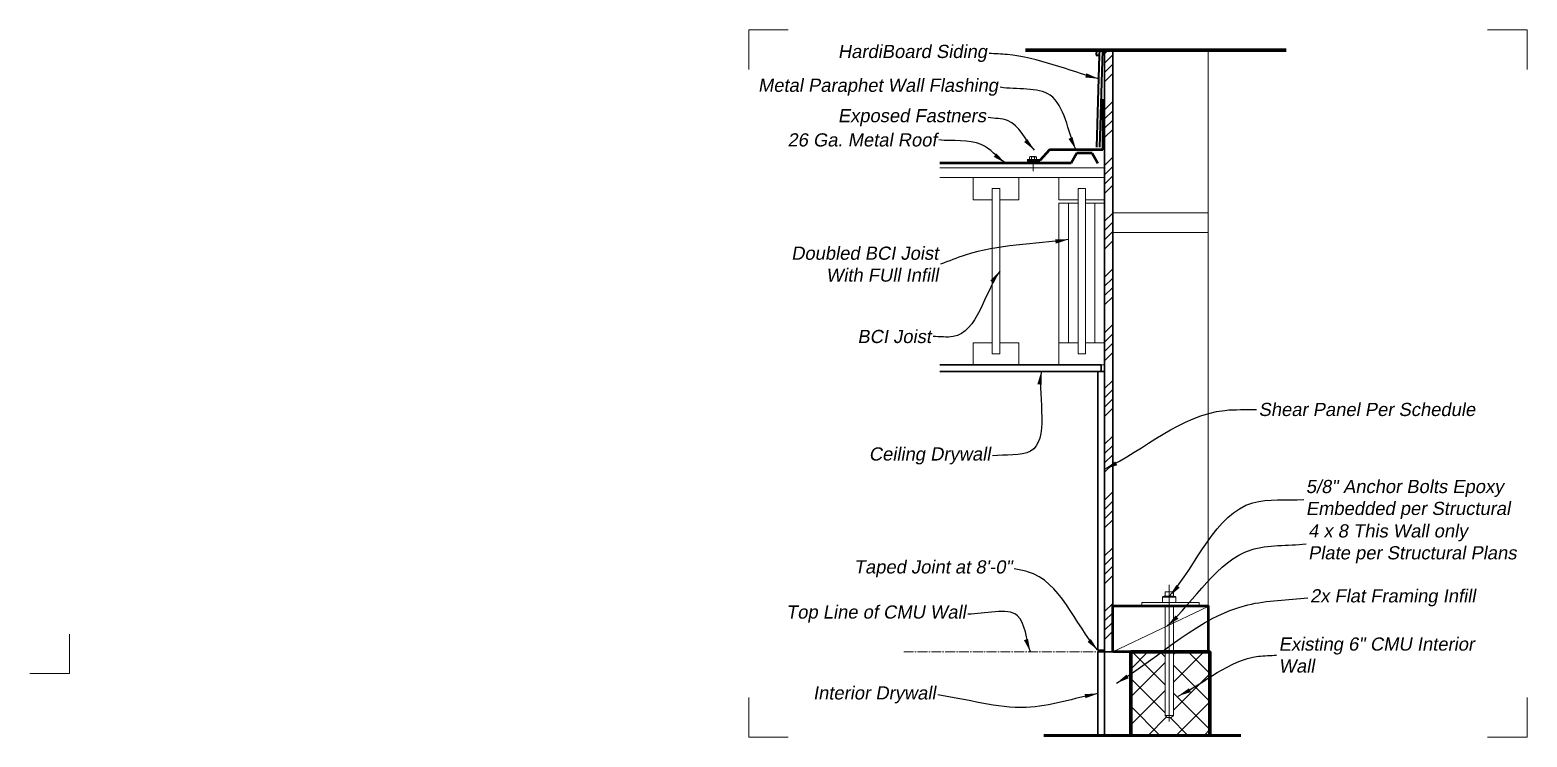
# Model space of a CAD drawing. Header units: inches. Extents: x -3905 to 10892, y 1064 to 9590.
# Drawn here: x 260.3 to 374.1, y 3633.2 to 3687 of the extents above; entities that cross this region are included whole.
import ezdxf

# ---------------------------------------------------------------- set-up
doc = ezdxf.new("R2010")
doc.units = ezdxf.units.IN
doc.header["$MEASUREMENT"] = 0
doc.linetypes.add('CENTERLINE', pattern=[1.81, 0.75, -0.0625, 0.03, -0.0625, 0.75, -0.0625, 0.03, -0.0625])
doc.layers.add('SECTIONS', color=70, linetype='Continuous', lineweight=0)
doc.layers.add('VP', color=164, linetype='Continuous', lineweight=0, plot=False)
doc.styles.add('DS-TXT1', font='arial.ttf', dxfattribs={"oblique": 10})
doc.dimstyles.new('DS-Fraction$7', dxfattribs={"dimtxt": 0.125, "dimasz": 0.125, "dimexe": 0.06, "dimexo": 0.06, "dimgap": 0.02, "dimtad": 0, "dimdec": 3, "dimzin": 0, "dimdsep": 46, "dimlunit": 4, "dimtxsty": 'DS-TXT1', "dimblk": 'BOXFILLED', "dimcen": -0.06, "dimclrd": 256, "dimclre": 256, "dimclrt": 256, "dimadec": 0, "dimazin": 0, "dimtfac": 1, "dimtdec": 3, "dimtmove": 1, "dimatfit": 3, "dimfxl": 1, "dimfrac": 2, "dimtolj": 1, "dimtzin": 0, "dimlwd": 0, "dimlwe": -1, "dimarcsym": 0})

# ---------------------------------------------------------------- blocks, each defined once
blk = doc.blocks.new('BCI 9-12')
at = {"color": 0}
for p, q in [((0.96875, 0.5625), (0.96875, 8.9375)), ((1.34375, 8.9375), (0.96875, 8.9375)), ((1.34375, 0.5625), (1.34375, 8.9375)), ((1.34375, 0.5625), (0.96875, 0.5625))]:
    blk.add_line(p, q, dxfattribs=at)
for points in [[(1.34375, 8.375), (2.3125, 8.375), (2.3125, 9.5), (0, 9.5), (0, 8.375), (0.96875, 8.375)], [(1.34375, 1.125), (2.3125, 1.125), (2.3125, 0), (0, 0), (0, 1.125), (0.96875, 1.125)]]:
    blk.add_lwpolyline(points, dxfattribs=at)
blk = doc.blocks.new('_BoxFilled')
at = {"color": 0, "linetype": 'ByBlock', "lineweight": -2}
blk.add_line((-0.5, 0), (-1, 0), dxfattribs=at)
at = {"color": 0, "linetype": 'ByBlock'}
blk.add_solid([(-0.5, 0.5), (0.5, 0.5), (-0.5, -0.5), (0.5, -0.5)], dxfattribs=at)

msp = doc.modelspace()

# ---------------------------------------------------------------- hatches: boundary and pattern name
at = {"layer": 'SECTIONS', "linetype": 'Continuous', "lineweight": 5}
h = msp.add_hatch(dxfattribs=at)
h.set_pattern_fill('ANSI34', color=256, scale=4)
h.paths.add_polyline_path([(342.6369, 3685.49825), (342.0119, 3685.49825), (342.0119, 3639.72643), (342.6369, 3639.72643)])
h = msp.add_hatch(dxfattribs=at)
h.set_pattern_fill('ANSI37', color=256, scale=12)
h.paths.add_polyline_path([(346.62105, 3639.72643), (344.0119, 3639.72643), (344.0119, 3633.37675), (350.0119, 3633.37675), (350.0119, 3639.72643), (347.24605, 3639.72643), (347.24605, 3634.88268), (347.0898, 3634.72643), (346.7773, 3634.72643), (346.62105, 3634.88268)])

# ---------------------------------------------------------------- linework, layer by layer
at = {"linetype": 'Continuous', "lineweight": 5}
msp.add_line((345.93594, 3638.00398), (345.93594, 3638.00398), dxfattribs=at)
at = {"layer": 'SECTIONS', "linetype": 'Continuous', "lineweight": 80}
msp.add_line((355.80842, 3685.49825), (336.00181, 3685.49825), dxfattribs=at)
at = {"layer": 'SECTIONS', "linetype": 'Continuous', "lineweight": 35}
for p, q in [((341.39992, 3685.49825), (341.38888, 3685.12124)), ((341.38888, 3685.12124), (341.61202, 3685.12124)), ((341.61202, 3685.12124), (341.40719, 3678.12424)), ((341.62306, 3685.49825), (341.61183, 3685.11472)), ((341.84619, 3685.49825), (341.63014, 3678.11771))]:
    msp.add_line(p, q, dxfattribs=at)
at = {"layer": 'SECTIONS', "linetype": 'Continuous', "lineweight": 5}
for p, q in [((349.8869, 3643.22643), (349.8869, 3685.49825)), ((336.4502, 3677.39788), (336.4502, 3677.16772)), ((336.57608, 3677.16772), (336.57608, 3676.29507)), ((336.69655, 3677.39788), (336.69655, 3677.16772)), ((346.62105, 3644.28496), (346.62105, 3643.96323)), ((347.24605, 3644.28496), (347.24605, 3643.96323))]:
    msp.add_line(p, q, dxfattribs=at)
at = {"layer": 'SECTIONS', "linetype": 'Continuous', "lineweight": 53}
for p, q in [((341.8869, 3681.77603), (341.8869, 3677.91517)), ((337.81958, 3677.91517), (337.10781, 3677.10277)), ((341.8869, 3677.91517), (337.81958, 3677.91517)), ((339.89709, 3677.67141), (339.46793, 3676.90288)), ((341.07638, 3677.67141), (339.89709, 3677.67141)), ((341.07638, 3677.67141), (341.50554, 3676.90288)), ((339.46793, 3676.90288), (329.50108, 3676.90288)), ((337.10781, 3677.10277), (336.12765, 3677.10277))]:
    msp.add_line(p, q, dxfattribs=at)
at = {"layer": 'SECTIONS', "linetype": 'Continuous', "lineweight": 0}
for p, q in [((342.0119, 3676.55789), (329.50108, 3676.55789)), ((342.0119, 3675.80789), (329.50108, 3675.80789)), ((329.50108, 3661.55789), (340.27752, 3661.55789)), ((346.93355, 3644.83096), (346.93355, 3634.4302)), ((349.21547, 3643.48249), (344.8373, 3643.48249)), ((344.8373, 3643.22643), (344.8373, 3643.48249)), ((347.444, 3643.88813), (346.41495, 3643.88813)), ((347.24605, 3644.28496), (346.62105, 3644.28496)), ((349.21547, 3643.22643), (349.21547, 3643.48249)), ((342.6369, 3639.72643), (349.8869, 3643.17174)), ((349.21547, 3643.22643), (344.8373, 3643.22643)), ((346.62105, 3643.22643), (346.62105, 3634.88268)), ((347.24605, 3643.22643), (347.24605, 3634.88268)), ((346.62105, 3634.88268), (346.7773, 3634.72643)), ((346.69917, 3634.80455), (346.62105, 3634.88268)), ((346.62105, 3634.88268), (347.24605, 3634.88268)), ((346.7773, 3634.72643), (347.0898, 3634.72643)), ((347.0898, 3634.72643), (347.24605, 3634.88268))]:
    msp.add_line(p, q, dxfattribs=at)
at = {"layer": 'SECTIONS', "linetype": 'Continuous', "lineweight": 30}
for p, q in [((341.7619, 3661.55789), (329.50108, 3661.55789)), ((329.50108, 3661.05789), (341.7619, 3661.05789)), ((341.7619, 3661.05789), (341.7619, 3661.55789))]:
    msp.add_line(p, q, dxfattribs=at)
at = {"layer": 'SECTIONS', "linetype": 'CENTERLINE', "lineweight": 0}
msp.add_line((326.75108, 3639.72643), (350.0119, 3639.72643), dxfattribs=at)
at = {"layer": 'SECTIONS', "lineweight": 0}
for p, q in [((344.0119, 3639.72643), (344.0119, 3633.37675)), ((344.0119, 3639.72643), (350.0119, 3639.72643)), ((350.0119, 3639.72643), (350.0119, 3633.37675))]:
    msp.add_line(p, q, dxfattribs=at)
at = {"layer": 'SECTIONS', "linetype": 'Continuous', "lineweight": 60}
msp.add_line((352.35962, 3633.37675), (337.3967, 3633.37675), dxfattribs=at)
at = {"layer": 'SECTIONS', "linetype": 'Continuous', "lineweight": 30}
for points in [[(342.0119, 3639.72643), (342.6369, 3639.72643), (342.6369, 3685.49825), (342.0119, 3685.49825)], [(341.5119, 3639.85143), (342.0119, 3639.85143), (342.0119, 3661.05789), (341.5119, 3661.05789)], [(341.5119, 3639.72643), (342.0119, 3639.72643), (342.0119, 3633.37675), (341.5119, 3633.37675)]]:
    msp.add_lwpolyline(points, close=True, dxfattribs=at)
at = {"layer": 'SECTIONS', "linetype": 'Continuous', "lineweight": 5}
for points in [[(336.31917, 3677.34888), (336.31917, 3677.16772), (336.84328, 3677.16772), (336.84328, 3677.32988)], [(336.7735, 3677.39788), (336.37572, 3677.39788)]]:
    msp.add_lwpolyline(points, dxfattribs=at)
for points in [[(338.54315, 3663.24539), (339.26971, 3663.24539), (339.26971, 3673.87039), (338.54315, 3673.87039)], [(339.99627, 3663.24539), (339.26971, 3663.24539), (339.26971, 3673.87039), (339.99627, 3673.87039)], [(340.55877, 3663.24539), (341.28533, 3663.24539), (341.28533, 3673.87039), (340.55877, 3673.87039)], [(342.0119, 3663.24539), (341.28533, 3663.24539), (341.28533, 3673.87039), (342.0119, 3673.87039)], [(342.6369, 3673.12039), (349.8869, 3673.12039), (349.8869, 3671.62039), (342.6369, 3671.62039)], [(344.0119, 3639.72643), (342.0119, 3639.72643), (342.0119, 3633.37675), (344.0119, 3633.37675)]]:
    msp.add_lwpolyline(points, close=True, dxfattribs=at)
at = {"layer": 'SECTIONS', "linetype": 'Continuous', "lineweight": 0}
for points in [[(347.444, 3643.88813), (347.444, 3643.48249), (346.41495, 3643.48249), (346.41495, 3643.88813)], [(346.55471, 3643.96323), (347.30489, 3643.96323)]]:
    msp.add_lwpolyline(points, dxfattribs=at)
at = {"layer": 'SECTIONS', "linetype": 'Continuous', "lineweight": 50}
msp.add_lwpolyline([(342.6369, 3639.72643), (342.6369, 3643.22643), (349.8869, 3643.22643), (349.8869, 3639.72643)], close=True, dxfattribs=at)
at = {"layer": 'SECTIONS', "lineweight": 90}
msp.add_lwpolyline([(344.0119, 3633.37675), (344.0119, 3639.72643), (350.0119, 3639.72643), (350.0119, 3633.37675)], dxfattribs=at)
at = {"layer": 'SECTIONS', "linetype": 'Continuous', "lineweight": 5}
for centre, radius, start, end in [((336.38374, 3677.33149), 0.06687, 6.3986056, 164.9340172), ((336.56895, 3677.25005), 0.14834, 30.6664253, 143.183064), ((336.77001, 3677.32449), 0.07347, 355.7911874, 179.0493721)]:
    msp.add_arc(centre, radius, start, end, dxfattribs=at)
at = {"layer": 'SECTIONS', "linetype": 'Continuous', "lineweight": 0}
for centre, radius, start, end in [((346.55623, 3643.79282), 0.17041, 34.0044796, 145.9955204), ((346.92947, 3643.56752), 0.39572, 54.1118411, 125.8881589), ((347.30272, 3643.79284), 0.17041, 34.0000092, 145.9999908)]:
    msp.add_arc(centre, radius, start, end, dxfattribs=at)
at = {"layer": 'VP', "linetype": 'Continuous', "lineweight": 5}
for points in [[(314.9707, 3684.03742), (314.9707, 3687.03742), (317.9707, 3687.03742)], [(371.12618, 3687.03742), (374.12618, 3687.03742), (374.12618, 3684.03742)], [(263.34008, 3641.07807), (263.34008, 3638.07807), (260.34008, 3638.07807)], [(317.9707, 3633.24578), (314.9707, 3633.24578), (314.9707, 3636.24578)], [(374.12618, 3636.24578), (374.12618, 3633.24578), (371.12618, 3633.24578)]]:
    msp.add_lwpolyline(points, dxfattribs=at)

# ---------------------------------------------------------------- block references
at = {"layer": 'SECTIONS', "linetype": 'Continuous', "lineweight": 0, "xscale": -1.5, "yscale": 1.5, "zscale": 1.5}
for p in [(335.49627, 3661.55789), (342.0119, 3661.55789)]:
    msp.add_blockref('BCI 9-12', p, dxfattribs=at)

# ---------------------------------------------------------------- texts
at = {"layer": 'SECTIONS', "linetype": 'Continuous', "lineweight": 5, "char_height": 1, "style": 'DS-TXT1'}
for s, insert, attachment_point in [('\\A1;HardiBoard Siding', (333.08527, 3685.24742), 6), ('\\A1;Metal Paraphet Wall Flashing', (333.9204, 3682.67735), 6), ('\\A1;Exposed Fastners', (333.00371, 3680.36577), 6), ('\\A1;26 Ga. Metal Roof', (329.24968, 3678.66477), 6), ('\\A1;Doubled BCI Joist\\PWith FUll Infill', (329.37908, 3669.21345), 6), ('\\A1;BCI Joist', (328.8214, 3663.71102), 6), ('\\A1;Shear Panel Per Schedule', (353.72393, 3658.15912), 4), ('\\A1;Ceiling Drywall', (333.33818, 3654.63147), 6), ('\\A1;5/8" Anchor Bolts Epoxy\\PEmbedded per Structural', (357.31433, 3651.32239), 4), ('\\A1;4 x 8 This Wall only\\PPlate per Structural Plans', (357.48601, 3647.94578), 4), ('\\A1;Taped Joint at 8\'-0"', (334.98107, 3646.03936), 6), ('\\A1;2x Flat Framing Infill', (357.62798, 3643.83887), 4), ('\\A1;Top Line of CMU Wall', (331.46935, 3642.60825), 6), ('\\A1;Existing 6" CMU Interior\\PWall', (355.2483, 3639.48113), 4), ('\\A1;Interior Drywall', (329.17219, 3636.45415), 6)]:
    msp.add_mtext(s, dxfattribs=dict(at, insert=insert, attachment_point=attachment_point))

# ---------------------------------------------------------------- leaders
at = {"layer": 'SECTIONS', "linetype": 'Continuous', "lineweight": 5, "path_type": 1, "annotation_type": 0, "has_hookline": 1}
for points, override, hookline_direction, text_width in [([(341.55942, 3683.32437), (334.61123, 3685.16221), (333.24527, 3685.24742)], {"dimscale": 8, "dimgap": 0.02, "dimtad": 0}, 1, 11.31167), ([(339.85324, 3677.91517), (337.8781, 3682.06674), (334.0804, 3682.67735)], {"dimscale": 8, "dimgap": 0.02, "dimtad": 0}, 1, 18.22612), ([(336.69655, 3677.87971), (334.64787, 3680.1477), (333.16371, 3680.36577)], {"dimscale": 8, "dimgap": 0.02, "dimtad": 0}, 1, 11.27114), ([(334.4845, 3676.90288), (332.6399, 3678.31586), (329.40968, 3678.66477)], {"dimscale": 8, "dimgap": 0.02, "dimtad": 0}, 1, 11.52381), ([(339.26971, 3671.09403), (331.42124, 3669.90994), (329.53908, 3669.21345)], {"dimscale": 8, "dimgap": 0.02, "dimtad": 0}, 1, 11.24277), ([(334.04315, 3668.68289), (330.51501, 3663.71102), (328.9814, 3663.71102)], {"dimscale": 8, "dimgap": 0.02, "dimtad": 0}, 1, 5.65614), ([(337.20536, 3661.05789), (336.38152, 3654.98424), (333.49818, 3654.63147)], {"dimscale": 8, "dimgap": 0.02, "dimtad": 0}, 1, 9.2526), ([(342.0119, 3653.63197), (351.15136, 3658.10033), (353.56393, 3658.15912)], {"dimscale": 8, "dimgap": 0.02, "dimtad": 0}, 0, 16.52613), ([(346.93355, 3643.96323), (353.28077, 3651.06681), (357.15433, 3651.32239)], {"dimscale": 8, "dimgap": 0.02, "dimtad": 0}, 0, 15.5013), ([(346.78157, 3641.70049), (353.15215, 3647.48676), (357.32601, 3647.94578)], {"dimscale": 8, "dimgap": 0.02, "dimtad": 0}, 0, 15.85805), ([(341.5119, 3639.85143), (336.16846, 3645.8216), (335.14107, 3646.03936)], {"dimscale": 8, "dimgap": 0.02, "dimtad": 0}, 1, 12.10201), ([(342.91224, 3637.34488), (352.90509, 3643.30528), (357.46798, 3643.83887)], {"dimscale": 8, "dimgap": 0.02, "dimtad": 0}, 0, 12.61658), ([(336.37987, 3639.72643), (335.39701, 3642.47731), (331.62935, 3642.60825)], {"dimscale": 8, "dimgap": 0.02, "dimtad": 0}, 1, 13.71208), ([(347.60297, 3636.36845), (353.70706, 3639.39221), (355.0883, 3639.48113)], {"dimscale": 8, "dimgap": 0.02, "dimtad": 0}, 0, 14.94605), ([(341.5119, 3636.55159), (336.05225, 3635.50483), (329.33219, 3636.45415)], {"dimscale": 8}, 1, 9.26296)]:
    msp.add_leader(points, dimstyle='DS-Fraction$7', override=override, dxfattribs=dict(at, hookline_direction=hookline_direction, text_width=text_width))

doc.saveas('drawing.dxf')
